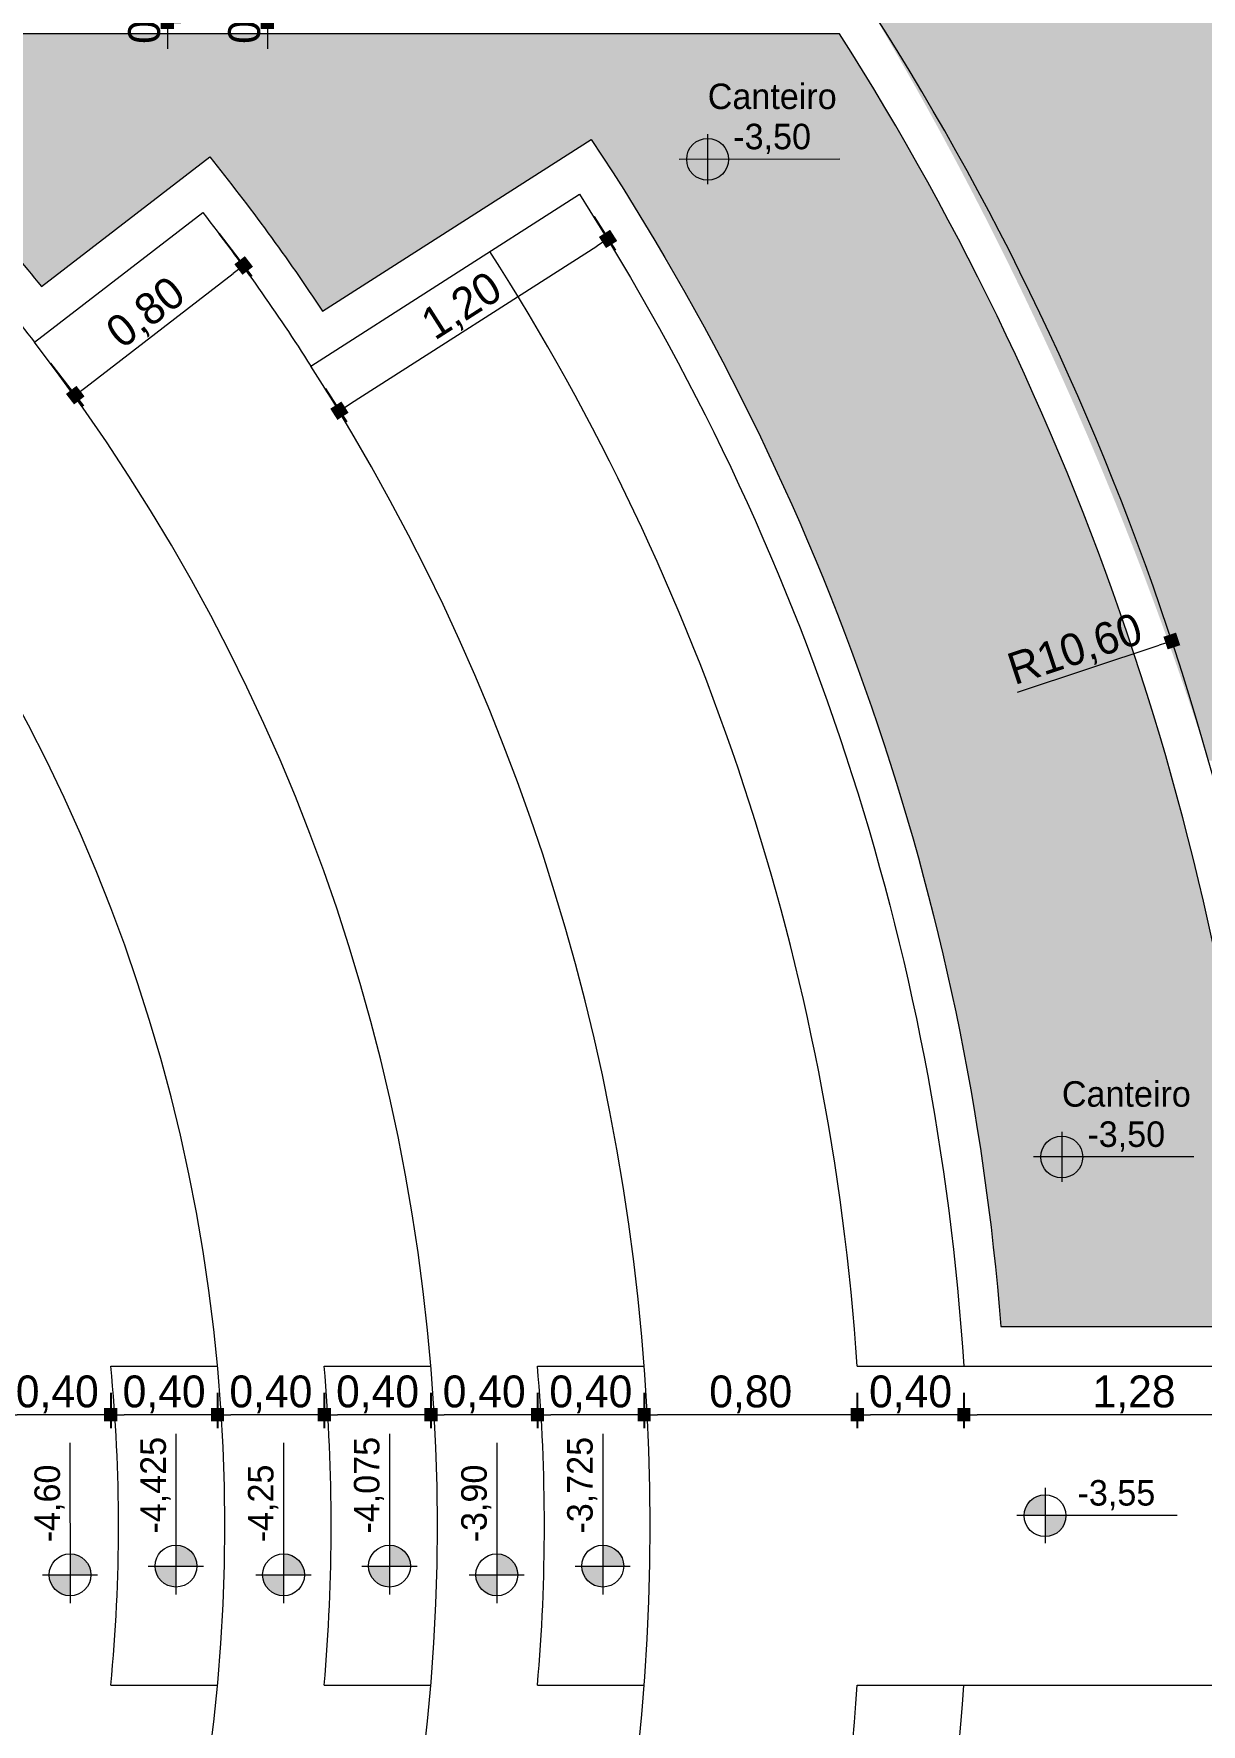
# Model space of a CAD drawing. Header units: millimetres. Extents: x 3006 to 6000, y 1661 to 3774.
# Drawn here: x 3767.09 to 3771.48, y 1871.82 to 1878.18 of the extents above; entities that cross this region are included whole.
import ezdxf

# ---------------------------------------------------------------- set-up
doc = ezdxf.new("R2010")
doc.units = ezdxf.units.MM
doc.header["$LTSCALE"] = 10
for name, color, linetype, lineweight in [('.10', 200, 'Continuous', 9), ('.20', 130, 'Continuous', 20), ('COTAS', 230, 'Continuous', 15), ('MARCAÇÕES', 230, 'Continuous', 15)]:
    doc.layers.add(name, color=color, linetype=linetype, lineweight=lineweight)
doc.layers.add('.20 hachura', color=185, linetype='Continuous')
doc.layers.add('Escrita', color=34, linetype='Continuous')
doc.styles.add('Texto Wilian', font='himalaya.ttf')
doc.dimstyles.new('Cota 1-75 Exter WMJ', dxfattribs={"dimtxt": 0.12, "dimasz": 0.05, "dimexe": 0.05, "dimexo": 0.1, "dimgap": 0.002, "dimtad": 1, "dimzin": 1, "dimtxsty": 'Texto Wilian', "dimblk": 'BOXFILLED', "dimcen": 2.5, "dimclrd": 230, "dimclre": 230, "dimclrt": 104, "dimazin": 0, "dimtfac": 1, "dimtix": 1, "dimtmove": 0, "dimatfit": 3, "dimfxl": 0.3, "dimfxlon": 1, "dimlwd": 20, "dimarcsym": 1})

# ---------------------------------------------------------------- blocks, each defined once
blk = doc.blocks.new('_BoxFilled')
at = {"color": 0, "linetype": 'ByBlock', "lineweight": -2}
blk.add_line((-0.5, 0), (-1, 0), dxfattribs=at)
at = {"color": 0, "linetype": 'ByBlock'}
blk.add_solid([(-0.5, 0.5), (0.5, 0.5), (-0.5, -0.5), (0.5, -0.5)], dxfattribs=at)
blk = doc.blocks.new('*D272')
at = {"layer": 'COTAS', "color": 230, "linetype": 'Continuous', "lineweight": 20, "transparency": 16777216}
for p, q in [((3767.589109083128, 1878.421601443405), (3767.589109083128, 1878.471601443405)), ((3767.589109083128, 1878.371601443405), (3767.589109083128, 1878.221601443405)), ((3767.589109083128, 1878.171601443405), (3767.589109083128, 1878.121601443405))]:
    blk.add_line(p, q, dxfattribs=at)
at = {"layer": 'COTAS', "color": 230, "lineweight": -2, "transparency": 16777216}
for p, q in [((3767.589109083128, 1878.371601443405), (3767.639109083128, 1878.371601443405)), ((3767.589109083128, 1878.221601443405), (3767.639109083128, 1878.221601443405))]:
    blk.add_line(p, q, dxfattribs=at)
at = {"layer": 'Defpoints', "color": 0, "transparency": 16777216}
for p in [(3767.589109083105, 1878.371601443405), (3767.589109083105, 1878.221601443405), (3767.589109083128, 1878.221601443405)]:
    blk.add_point(p, dxfattribs=at)
at = {"layer": 'COTAS', "color": 230, "lineweight": 20, "transparency": 16777216, "xscale": 0.05, "yscale": 0.05, "zscale": 0.05}
for p, rotation in [((3767.589109083128, 1878.371601443405), 270), ((3767.589109083128, 1878.221601443405), 90)]:
    blk.add_blockref('_BoxFilled', p, dxfattribs=dict(at, rotation=rotation))
at = {"layer": 'COTAS', "color": 104, "transparency": 16777216, "insert": (3767.512383571825, 1878.296601443403), "char_height": 0.12, "attachment_point": 5, "rotation": 90, "style": 'Texto Wilian'}
blk.add_mtext('0,15', dxfattribs=at)
blk = doc.blocks.new('*D275')
at = {"layer": 'COTAS', "color": 230, "linetype": 'Continuous', "lineweight": 20, "transparency": 16777216}
for p, q in [((3767.965573721298, 1878.421601443405), (3767.965573721298, 1878.471601443405)), ((3767.965573721298, 1878.371601443405), (3767.965573721298, 1878.221601443405)), ((3767.965573721298, 1878.171601443405), (3767.965573721298, 1878.121601443405))]:
    blk.add_line(p, q, dxfattribs=at)
at = {"layer": 'COTAS', "color": 230, "lineweight": -2, "transparency": 16777216}
for p, q in [((3768.265573721298, 1878.371601443405), (3767.915573721298, 1878.371601443405)), ((3768.265573721298, 1878.221601443405), (3767.915573721298, 1878.221601443405))]:
    blk.add_line(p, q, dxfattribs=at)
at = {"layer": 'Defpoints', "color": 0, "transparency": 16777216}
for p in [(3770.200553535674, 1878.371601443405), (3767.965573721298, 1878.221601443405), (3770.118643773015, 1878.221601443405)]:
    blk.add_point(p, dxfattribs=at)
at = {"layer": 'COTAS', "color": 230, "lineweight": 20, "transparency": 16777216, "xscale": 0.05, "yscale": 0.05, "zscale": 0.05}
for p, rotation in [((3767.965573721298, 1878.371601443405), 270), ((3767.965573721298, 1878.221601443405), 90)]:
    blk.add_blockref('_BoxFilled', p, dxfattribs=dict(at, rotation=rotation))
at = {"layer": 'COTAS', "color": 104, "transparency": 16777216, "insert": (3767.888848209995, 1878.296601443403), "char_height": 0.12, "attachment_point": 5, "rotation": 90, "style": 'Texto Wilian'}
blk.add_mtext('0,15', dxfattribs=at)
blk = doc.blocks.new('*D279')
at = {"layer": 'COTAS', "color": 230, "lineweight": -2, "transparency": 16777216}
for p, q in [((3773.780018505107, 1878.327951186036), (3774.130018505107, 1878.327951186036)), ((3773.780018505107, 1875.862951186036), (3774.130018505107, 1875.862951186036))]:
    blk.add_line(p, q, dxfattribs=at)
at = {"layer": 'COTAS', "color": 230, "linetype": 'Continuous', "lineweight": 20, "transparency": 16777216}
blk.add_line((3774.080018505107, 1875.912951186036), (3774.080018505107, 1878.277951186036), dxfattribs=at)
at = {"layer": 'Defpoints', "color": 0, "transparency": 16777216}
for p in [(3770.200553535674, 1878.327951186036), (3774.080018505107, 1878.327951186036), (3773.238347989842, 1875.862951186036)]:
    blk.add_point(p, dxfattribs=at)
at = {"layer": 'COTAS', "color": 230, "lineweight": 20, "transparency": 16777216, "xscale": 0.05, "yscale": 0.05, "zscale": 0.05}
for p, rotation in [((3774.080018505107, 1878.327951186036), 90), ((3774.080018505107, 1875.862951186036), 270)]:
    blk.add_blockref('_BoxFilled', p, dxfattribs=dict(at, rotation=rotation))
at = {"layer": 'COTAS', "color": 104, "transparency": 16777216, "insert": (3774.003292993804, 1877.095451186034), "char_height": 0.12, "attachment_point": 5, "rotation": 90, "style": 'Texto Wilian'}
blk.add_mtext('2,47', dxfattribs=at)
blk = doc.blocks.new('*D281')
at = {"layer": 'COTAS', "color": 230, "lineweight": -2, "transparency": 16777216}
for p, q in [((3774.0342552692, 1885.067951186024), (3774.384255269199, 1885.067951186024)), ((3774.0342552692, 1860.057951186044), (3774.384255269199, 1860.057951186044))]:
    blk.add_line(p, q, dxfattribs=at)
at = {"layer": 'COTAS', "color": 230, "linetype": 'Continuous', "lineweight": 20, "transparency": 16777216}
blk.add_line((3774.334255269199, 1885.017951186024), (3774.334255269199, 1860.107951186044), dxfattribs=at)
at = {"layer": 'Defpoints', "color": 0, "transparency": 16777216}
for p in [(3767.105342745584, 1885.067951186024), (3767.105342745584, 1860.057951186044), (3774.334255269199, 1860.057951186044)]:
    blk.add_point(p, dxfattribs=at)
at = {"layer": 'COTAS', "color": 230, "lineweight": 20, "transparency": 16777216, "xscale": 0.05, "yscale": 0.05, "zscale": 0.05}
for p, rotation in [((3774.334255269199, 1885.067951186024), 90), ((3774.334255269199, 1860.057951186044), 270)]:
    blk.add_blockref('_BoxFilled', p, dxfattribs=dict(at, rotation=rotation))
at = {"layer": 'COTAS', "color": 104, "transparency": 16777216, "insert": (3774.257529757896, 1872.562951186033), "char_height": 0.12, "attachment_point": 5, "rotation": 90, "style": 'Texto Wilian'}
blk.add_mtext('25,01', dxfattribs=at)
blk = doc.blocks.new('*D292')
at = {"layer": 'COTAS', "color": 230, "lineweight": -2, "transparency": 16777216}
for p, q in [((3770.200553535672, 1886.576848995226), (3770.200553535672, 1886.926848995226)), ((3771.88834798984, 1886.576848995226), (3771.88834798984, 1886.926848995226))]:
    blk.add_line(p, q, dxfattribs=at)
at = {"layer": 'COTAS', "color": 230, "linetype": 'Continuous', "lineweight": 20, "transparency": 16777216}
blk.add_line((3770.250553535672, 1886.876848995226), (3771.83834798984, 1886.876848995226), dxfattribs=at)
at = {"layer": 'Defpoints', "color": 0, "transparency": 16777216}
for p in [(3771.88834798984, 1886.876848995226), (3770.200553535672, 1879.392480152028), (3771.88834798984, 1874.22748015204)]:
    blk.add_point(p, dxfattribs=at)
at = {"layer": 'COTAS', "color": 230, "lineweight": 20, "transparency": 16777216, "xscale": 0.05, "yscale": 0.05, "zscale": 0.05, "rotation": 180}
blk.add_blockref('_BoxFilled', (3770.200553535672, 1886.876848995226), dxfattribs=at)
at = {"layer": 'COTAS', "color": 230, "lineweight": 20, "transparency": 16777216, "xscale": 0.05, "yscale": 0.05, "zscale": 0.05}
blk.add_blockref('_BoxFilled', (3771.88834798984, 1886.876848995226), dxfattribs=at)
at = {"layer": 'COTAS', "color": 104, "transparency": 16777216, "insert": (3771.044450762756, 1886.953574506528), "char_height": 0.12, "attachment_point": 5, "style": 'Texto Wilian'}
blk.add_mtext('1,69', dxfattribs=at)
blk = doc.blocks.new('*D303')
at = {"layer": 'COTAS', "color": 230, "lineweight": -2, "transparency": 16777216}
for p, q in [((3767.105342745583, 1886.913324313525), (3767.105342745583, 1887.263324313525)), ((3771.88834798984, 1886.913324313525), (3771.88834798984, 1887.263324313525))]:
    blk.add_line(p, q, dxfattribs=at)
at = {"layer": 'COTAS', "color": 230, "linetype": 'Continuous', "lineweight": 20, "transparency": 16777216}
blk.add_line((3767.155342745583, 1887.213324313525), (3771.83834798984, 1887.213324313525), dxfattribs=at)
at = {"layer": 'Defpoints', "color": 0, "transparency": 16777216}
for p in [(3771.88834798984, 1887.213324313525), (3767.105342745583, 1886.132480152018), (3771.88834798984, 1874.22748015204)]:
    blk.add_point(p, dxfattribs=at)
at = {"layer": 'COTAS', "color": 230, "lineweight": 20, "transparency": 16777216, "xscale": 0.05, "yscale": 0.05, "zscale": 0.05, "rotation": 180}
blk.add_blockref('_BoxFilled', (3767.105342745583, 1887.213324313525), dxfattribs=at)
at = {"layer": 'COTAS', "color": 230, "lineweight": 20, "transparency": 16777216, "xscale": 0.05, "yscale": 0.05, "zscale": 0.05}
blk.add_blockref('_BoxFilled', (3771.88834798984, 1887.213324313525), dxfattribs=at)
at = {"layer": 'COTAS', "color": 104, "transparency": 16777216, "insert": (3769.496845367711, 1887.290049824828), "char_height": 0.12, "attachment_point": 5, "style": 'Texto Wilian'}
blk.add_mtext('4,78', dxfattribs=at)
blk = doc.blocks.new('*D305')
at = {"layer": 'COTAS', "color": 230, "lineweight": -2, "transparency": 16777216}
for p, q in [((3717.996342745581, 1887.140377701598), (3717.996342745581, 1887.490377701598)), ((3773.23834798984, 1887.140377701598), (3773.23834798984, 1887.490377701598))]:
    blk.add_line(p, q, dxfattribs=at)
at = {"layer": 'COTAS', "color": 230, "linetype": 'Continuous', "lineweight": 20, "transparency": 16777216}
blk.add_line((3773.18834798984, 1887.440377701598), (3718.046342745581, 1887.440377701598), dxfattribs=at)
at = {"layer": 'Defpoints', "color": 0, "transparency": 16777216}
for p in [(3717.996342745581, 1887.440377701598), (3717.996342745581, 1876.92748015203), (3773.23834798984, 1876.927480152028)]:
    blk.add_point(p, dxfattribs=at)
at = {"layer": 'COTAS', "color": 230, "lineweight": 20, "transparency": 16777216, "xscale": 0.05, "yscale": 0.05, "zscale": 0.05, "rotation": 180}
blk.add_blockref('_BoxFilled', (3717.996342745581, 1887.440377701598), dxfattribs=at)
at = {"layer": 'COTAS', "color": 230, "lineweight": 20, "transparency": 16777216, "xscale": 0.05, "yscale": 0.05, "zscale": 0.05}
blk.add_blockref('_BoxFilled', (3773.23834798984, 1887.440377701598), dxfattribs=at)
at = {"layer": 'COTAS', "color": 104, "transparency": 16777216, "insert": (3745.61734536771, 1887.5171032129), "char_height": 0.12, "attachment_point": 5, "style": 'Texto Wilian'}
blk.add_mtext('55,24', dxfattribs=at)
blk = doc.blocks.new('*D307')
at = {"layer": 'COTAS', "color": 230, "lineweight": -2, "transparency": 16777216}
for p, q in [((3771.867066089809, 1873.280357241875), (3771.867066089809, 1872.930357241876)), ((3770.585967724537, 1873.062951186048), (3770.585967724537, 1872.930357241876))]:
    blk.add_line(p, q, dxfattribs=at)
at = {"layer": 'COTAS', "color": 230, "linetype": 'Continuous', "lineweight": 20, "transparency": 16777216}
blk.add_line((3771.817066089809, 1872.980357241875), (3770.635967724537, 1872.980357241875), dxfattribs=at)
at = {"layer": 'Defpoints', "color": 0, "transparency": 16777216}
for p in [(3771.867066089809, 1873.462951186035), (3770.585967724537, 1873.162951186048), (3770.585967724537, 1872.980357241875)]:
    blk.add_point(p, dxfattribs=at)
at = {"layer": 'COTAS', "color": 230, "lineweight": 20, "transparency": 16777216, "xscale": 0.05, "yscale": 0.05, "zscale": 0.05, "rotation": 180}
blk.add_blockref('_BoxFilled', (3770.585967724537, 1872.980357241875), dxfattribs=at)
at = {"layer": 'COTAS', "color": 230, "lineweight": 20, "transparency": 16777216, "xscale": 0.05, "yscale": 0.05, "zscale": 0.05}
blk.add_blockref('_BoxFilled', (3771.867066089809, 1872.980357241875), dxfattribs=at)
at = {"layer": 'COTAS', "color": 104, "transparency": 16777216, "insert": (3771.226516907172, 1873.057082753178), "char_height": 0.12, "attachment_point": 5, "style": 'Texto Wilian'}
blk.add_mtext('1,28', dxfattribs=at)
blk = doc.blocks.new('*D308')
at = {"layer": 'COTAS', "color": 230, "lineweight": -2, "transparency": 16777216}
for p, q in [((3770.185094994377, 1873.062951186021), (3770.185094994377, 1872.930357241862)), ((3770.585967724536, 1873.062951186035), (3770.585967724536, 1872.930357241862))]:
    blk.add_line(p, q, dxfattribs=at)
at = {"layer": 'COTAS', "color": 230, "linetype": 'Continuous', "lineweight": 20, "transparency": 16777216}
blk.add_line((3770.535967724536, 1872.980357241862), (3770.235094994377, 1872.980357241862), dxfattribs=at)
at = {"layer": 'Defpoints', "color": 0, "transparency": 16777216}
for p in [(3770.185094994377, 1873.162951186021), (3770.585967724536, 1873.162951186034), (3770.185094994377, 1872.980357241862)]:
    blk.add_point(p, dxfattribs=at)
at = {"layer": 'COTAS', "color": 230, "lineweight": 20, "transparency": 16777216, "xscale": 0.05, "yscale": 0.05, "zscale": 0.05, "rotation": 180}
blk.add_blockref('_BoxFilled', (3770.185094994377, 1872.980357241862), dxfattribs=at)
at = {"layer": 'COTAS', "color": 230, "lineweight": 20, "transparency": 16777216, "xscale": 0.05, "yscale": 0.05, "zscale": 0.05}
blk.add_blockref('_BoxFilled', (3770.585967724536, 1872.980357241862), dxfattribs=at)
at = {"layer": 'COTAS', "color": 104, "transparency": 16777216, "insert": (3770.385531359457, 1873.057082753165), "char_height": 0.12, "attachment_point": 5, "style": 'Texto Wilian'}
blk.add_mtext('0,40', dxfattribs=at)
blk = doc.blocks.new('*D309')
at = {"layer": 'COTAS', "color": 230, "lineweight": -2, "transparency": 16777216}
for p, q in [((3769.383089956283, 1873.062951186035), (3769.383089956283, 1872.930357241876)), ((3770.185094994377, 1873.062951186035), (3770.185094994377, 1872.930357241876))]:
    blk.add_line(p, q, dxfattribs=at)
at = {"layer": 'COTAS', "color": 230, "linetype": 'Continuous', "lineweight": 20, "transparency": 16777216}
blk.add_line((3770.135094994377, 1872.980357241876), (3769.433089956283, 1872.980357241876), dxfattribs=at)
at = {"layer": 'Defpoints', "color": 0, "transparency": 16777216}
for p in [(3769.383089956283, 1873.162951186034), (3770.185094994377, 1873.162951186034), (3769.383089956283, 1872.980357241876)]:
    blk.add_point(p, dxfattribs=at)
at = {"layer": 'COTAS', "color": 230, "lineweight": 20, "transparency": 16777216, "xscale": 0.05, "yscale": 0.05, "zscale": 0.05, "rotation": 180}
blk.add_blockref('_BoxFilled', (3769.383089956283, 1872.980357241876), dxfattribs=at)
at = {"layer": 'COTAS', "color": 230, "lineweight": 20, "transparency": 16777216, "xscale": 0.05, "yscale": 0.05, "zscale": 0.05}
blk.add_blockref('_BoxFilled', (3770.185094994377, 1872.980357241876), dxfattribs=at)
at = {"layer": 'COTAS', "color": 104, "transparency": 16777216, "insert": (3769.78409247533, 1873.057082753178), "char_height": 0.12, "attachment_point": 5, "style": 'Texto Wilian'}
blk.add_mtext('0,80', dxfattribs=at)
blk = doc.blocks.new('*D310')
at = {"layer": 'COTAS', "color": 230, "lineweight": -2, "transparency": 16777216}
for p, q in [((3768.981652817645, 1873.062951186035), (3768.981652817645, 1872.930357241876)), ((3769.383089956283, 1873.062951186035), (3769.383089956283, 1872.930357241876))]:
    blk.add_line(p, q, dxfattribs=at)
at = {"layer": 'COTAS', "color": 230, "linetype": 'Continuous', "lineweight": 20, "transparency": 16777216}
blk.add_line((3769.333089956283, 1872.980357241876), (3769.031652817645, 1872.980357241876), dxfattribs=at)
at = {"layer": 'Defpoints', "color": 0, "transparency": 16777216}
for p in [(3768.981652817645, 1873.162951186035), (3769.383089956283, 1873.162951186034), (3768.981652817645, 1872.980357241876)]:
    blk.add_point(p, dxfattribs=at)
at = {"layer": 'COTAS', "color": 230, "lineweight": 20, "transparency": 16777216, "xscale": 0.05, "yscale": 0.05, "zscale": 0.05, "rotation": 180}
blk.add_blockref('_BoxFilled', (3768.981652817645, 1872.980357241876), dxfattribs=at)
at = {"layer": 'COTAS', "color": 230, "lineweight": 20, "transparency": 16777216, "xscale": 0.05, "yscale": 0.05, "zscale": 0.05}
blk.add_blockref('_BoxFilled', (3769.383089956283, 1872.980357241876), dxfattribs=at)
at = {"layer": 'COTAS', "color": 104, "transparency": 16777216, "insert": (3769.182371386964, 1873.057082753178), "char_height": 0.12, "attachment_point": 5, "style": 'Texto Wilian'}
blk.add_mtext('0,40', dxfattribs=at)
blk = doc.blocks.new('*D311')
at = {"layer": 'COTAS', "color": 230, "lineweight": -2, "transparency": 16777216}
for p, q in [((3768.580643426653, 1873.062951186034), (3768.580643426653, 1872.930357241876)), ((3768.981652817645, 1873.062951186035), (3768.981652817645, 1872.930357241876))]:
    blk.add_line(p, q, dxfattribs=at)
at = {"layer": 'COTAS', "color": 230, "linetype": 'Continuous', "lineweight": 20, "transparency": 16777216}
blk.add_line((3768.931652817645, 1872.980357241875), (3768.630643426653, 1872.980357241875), dxfattribs=at)
at = {"layer": 'Defpoints', "color": 0, "transparency": 16777216}
for p in [(3768.580643426653, 1873.162951186034), (3768.981652817645, 1873.162951186035), (3768.580643426653, 1872.980357241875)]:
    blk.add_point(p, dxfattribs=at)
at = {"layer": 'COTAS', "color": 230, "lineweight": 20, "transparency": 16777216, "xscale": 0.05, "yscale": 0.05, "zscale": 0.05, "rotation": 180}
blk.add_blockref('_BoxFilled', (3768.580643426653, 1872.980357241875), dxfattribs=at)
at = {"layer": 'COTAS', "color": 230, "lineweight": 20, "transparency": 16777216, "xscale": 0.05, "yscale": 0.05, "zscale": 0.05}
blk.add_blockref('_BoxFilled', (3768.981652817645, 1872.980357241875), dxfattribs=at)
at = {"layer": 'COTAS', "color": 104, "transparency": 16777216, "insert": (3768.781148122149, 1873.057082753178), "char_height": 0.12, "attachment_point": 5, "style": 'Texto Wilian'}
blk.add_mtext('0,40', dxfattribs=at)
blk = doc.blocks.new('*D312')
at = {"layer": 'COTAS', "color": 230, "lineweight": -2, "transparency": 16777216}
for p, q in [((3768.179206288015, 1873.062951186036), (3768.179206288015, 1872.930357241876)), ((3768.580643426653, 1873.062951186035), (3768.580643426653, 1872.930357241876))]:
    blk.add_line(p, q, dxfattribs=at)
at = {"layer": 'COTAS', "color": 230, "linetype": 'Continuous', "lineweight": 20, "transparency": 16777216}
blk.add_line((3768.530643426653, 1872.980357241876), (3768.229206288015, 1872.980357241876), dxfattribs=at)
at = {"layer": 'Defpoints', "color": 0, "transparency": 16777216}
for p in [(3768.179206288015, 1873.162951186036), (3768.580643426653, 1873.162951186034), (3768.179206288015, 1872.980357241876)]:
    blk.add_point(p, dxfattribs=at)
at = {"layer": 'COTAS', "color": 230, "lineweight": 20, "transparency": 16777216, "xscale": 0.05, "yscale": 0.05, "zscale": 0.05, "rotation": 180}
blk.add_blockref('_BoxFilled', (3768.179206288015, 1872.980357241876), dxfattribs=at)
at = {"layer": 'COTAS', "color": 230, "lineweight": 20, "transparency": 16777216, "xscale": 0.05, "yscale": 0.05, "zscale": 0.05}
blk.add_blockref('_BoxFilled', (3768.580643426653, 1872.980357241876), dxfattribs=at)
at = {"layer": 'COTAS', "color": 104, "transparency": 16777216, "insert": (3768.379924857334, 1873.057082753178), "char_height": 0.12, "attachment_point": 5, "style": 'Texto Wilian'}
blk.add_mtext('0,40', dxfattribs=at)
blk = doc.blocks.new('*D313')
at = {"layer": 'COTAS', "color": 230, "lineweight": -2, "transparency": 16777216}
for p, q in [((3767.777591195695, 1873.062951186035), (3767.777591195695, 1872.930357241876)), ((3768.179206288015, 1873.062951186035), (3768.179206288015, 1872.930357241876))]:
    blk.add_line(p, q, dxfattribs=at)
at = {"layer": 'COTAS', "color": 230, "linetype": 'Continuous', "lineweight": 20, "transparency": 16777216}
blk.add_line((3768.129206288015, 1872.980357241875), (3767.827591195695, 1872.980357241875), dxfattribs=at)
at = {"layer": 'Defpoints', "color": 0, "transparency": 16777216}
for p in [(3767.777591195695, 1873.162951186035), (3768.179206288015, 1873.162951186035), (3767.777591195695, 1872.980357241875)]:
    blk.add_point(p, dxfattribs=at)
at = {"layer": 'COTAS', "color": 230, "lineweight": 20, "transparency": 16777216, "xscale": 0.05, "yscale": 0.05, "zscale": 0.05, "rotation": 180}
blk.add_blockref('_BoxFilled', (3767.777591195695, 1872.980357241875), dxfattribs=at)
at = {"layer": 'COTAS', "color": 230, "lineweight": 20, "transparency": 16777216, "xscale": 0.05, "yscale": 0.05, "zscale": 0.05}
blk.add_blockref('_BoxFilled', (3768.179206288015, 1872.980357241875), dxfattribs=at)
at = {"layer": 'COTAS', "color": 104, "transparency": 16777216, "insert": (3767.978398741855, 1873.057082753178), "char_height": 0.12, "attachment_point": 5, "style": 'Texto Wilian'}
blk.add_mtext('0,40', dxfattribs=at)
blk = doc.blocks.new('*D314')
at = {"layer": 'COTAS', "color": 230, "lineweight": -2, "transparency": 16777216}
for p, q in [((3767.375762829892, 1873.062951186035), (3767.375762829892, 1872.930357241876)), ((3767.777591195695, 1873.062951186035), (3767.777591195695, 1872.930357241876))]:
    blk.add_line(p, q, dxfattribs=at)
at = {"layer": 'COTAS', "color": 230, "linetype": 'Continuous', "lineweight": 20, "transparency": 16777216}
blk.add_line((3767.727591195695, 1872.980357241875), (3767.425762829892, 1872.980357241875), dxfattribs=at)
at = {"layer": 'Defpoints', "color": 0, "transparency": 16777216}
for p in [(3767.375762829892, 1873.162951186034), (3767.777591195695, 1873.162951186035), (3767.375762829892, 1872.980357241875)]:
    blk.add_point(p, dxfattribs=at)
at = {"layer": 'COTAS', "color": 230, "lineweight": 20, "transparency": 16777216, "xscale": 0.05, "yscale": 0.05, "zscale": 0.05, "rotation": 180}
blk.add_blockref('_BoxFilled', (3767.375762829892, 1872.980357241875), dxfattribs=at)
at = {"layer": 'COTAS', "color": 230, "lineweight": 20, "transparency": 16777216, "xscale": 0.05, "yscale": 0.05, "zscale": 0.05}
blk.add_blockref('_BoxFilled', (3767.777591195695, 1872.980357241875), dxfattribs=at)
at = {"layer": 'COTAS', "color": 104, "transparency": 16777216, "insert": (3767.576677012793, 1873.057082753178), "char_height": 0.12, "attachment_point": 5, "style": 'Texto Wilian'}
blk.add_mtext('0,40', dxfattribs=at)
blk = doc.blocks.new('*D315')
at = {"layer": 'COTAS', "color": 230, "lineweight": -2, "transparency": 16777216}
for p, q in [((3766.973675833889, 1873.062951186035), (3766.973675833889, 1872.930357241876)), ((3767.375762829892, 1873.062951186035), (3767.375762829892, 1872.930357241876))]:
    blk.add_line(p, q, dxfattribs=at)
at = {"layer": 'COTAS', "color": 230, "linetype": 'Continuous', "lineweight": 20, "transparency": 16777216}
blk.add_line((3767.325762829892, 1872.980357241875), (3767.023675833889, 1872.980357241875), dxfattribs=at)
at = {"layer": 'Defpoints', "color": 0, "transparency": 16777216}
for p in [(3766.973675833889, 1873.162951186035), (3767.375762829892, 1873.162951186034), (3766.973675833889, 1872.980357241875)]:
    blk.add_point(p, dxfattribs=at)
at = {"layer": 'COTAS', "color": 230, "lineweight": 20, "transparency": 16777216, "xscale": 0.05, "yscale": 0.05, "zscale": 0.05, "rotation": 180}
blk.add_blockref('_BoxFilled', (3766.973675833889, 1872.980357241875), dxfattribs=at)
at = {"layer": 'COTAS', "color": 230, "lineweight": 20, "transparency": 16777216, "xscale": 0.05, "yscale": 0.05, "zscale": 0.05}
blk.add_blockref('_BoxFilled', (3767.375762829892, 1872.980357241875), dxfattribs=at)
at = {"layer": 'COTAS', "color": 104, "transparency": 16777216, "insert": (3767.17471933189, 1873.057082753178), "char_height": 0.12, "attachment_point": 5, "style": 'Texto Wilian'}
blk.add_mtext('0,40', dxfattribs=at)
blk = doc.blocks.new('*D320')
at = {"layer": 'COTAS', "color": 230, "lineweight": -2, "transparency": 16777216}
for p, q in [((3769.193429140278, 1877.490231676317), (3769.274123714655, 1877.364086821376)), ((3768.182564741365, 1876.843584038875), (3768.263259315743, 1876.717439183933))]:
    blk.add_line(p, q, dxfattribs=at)
at = {"layer": 'COTAS', "color": 230, "linetype": 'Continuous', "lineweight": 20, "transparency": 16777216}
blk.add_line((3768.278435014137, 1876.786502185448), (3769.20506071314, 1877.37926251977), dxfattribs=at)
at = {"layer": 'Defpoints', "color": 0, "transparency": 16777216}
for p in [(3769.139541837158, 1877.574470376227), (3769.247180063095, 1877.40620617133), (3768.128677438245, 1876.927822738784)]:
    blk.add_point(p, dxfattribs=at)
at = {"layer": 'COTAS', "color": 230, "lineweight": 20, "transparency": 16777216, "xscale": 0.05, "yscale": 0.05, "zscale": 0.05}
for p, rotation in [((3769.247180063095, 1877.40620617133), 32.60695410552236), ((3768.236315664183, 1876.759558533888), 212.6069541055224)]:
    blk.add_blockref('_BoxFilled', p, dxfattribs=dict(at, rotation=rotation))
at = {"layer": 'COTAS', "color": 104, "transparency": 16777216, "insert": (3768.700402554792, 1877.147514925829), "char_height": 0.12, "attachment_point": 5, "rotation": 32.606954105522355, "style": 'Texto Wilian'}
blk.add_mtext('1,20', dxfattribs=at)
blk = doc.blocks.new('*D321')
at = {"layer": 'COTAS', "color": 230, "lineweight": -2, "transparency": 16777216}
for p, q in [((3767.783313099662, 1877.426684329595), (3767.906575734831, 1877.26666471607)), ((3767.149540633295, 1876.938491272623), (3767.272803268464, 1876.778471659099))]:
    blk.add_line(p, q, dxfattribs=at)
at = {"layer": 'COTAS', "color": 230, "linetype": 'Continuous', "lineweight": 20, "transparency": 16777216}
blk.add_line((3767.281901981551, 1876.848594504307), (3767.836452889622, 1877.275763429157), dxfattribs=at)
at = {"layer": 'Defpoints', "color": 0, "transparency": 16777216}
for p in [(3767.722288967541, 1877.505905887891), (3767.87606366877, 1877.306275495218), (3767.088516501174, 1877.017712830919)]:
    blk.add_point(p, dxfattribs=at)
at = {"layer": 'COTAS', "color": 230, "lineweight": 20, "transparency": 16777216, "xscale": 0.05, "yscale": 0.05, "zscale": 0.05}
for p, rotation in [((3767.87606366877, 1877.306275495218), 37.60695410541528), ((3767.242291202403, 1876.818082438246), 217.6069541054153)]:
    blk.add_blockref('_BoxFilled', p, dxfattribs=dict(at, rotation=rotation))
at = {"layer": 'COTAS', "color": 104, "transparency": 16777216, "insert": (3767.512356358199, 1877.122962112396), "char_height": 0.12, "attachment_point": 5, "rotation": 37.60695410541528, "style": 'Texto Wilian'}
blk.add_mtext('0,80', dxfattribs=at)
blk = doc.blocks.new('*D332')
at = {"layer": 'COTAS', "color": 230, "linetype": 'Continuous', "lineweight": 20, "transparency": 16777216}
blk.add_line((3770.534131832738, 1868.819237404765), (3771.081588757446, 1868.597158211674), dxfattribs=at)
at = {"layer": 'Defpoints', "color": 0, "transparency": 16777216}
for p in [(3761.305342745581, 1872.562951186035), (3771.127921676934, 1868.578362984308)]:
    blk.add_point(p, dxfattribs=at)
at = {"layer": 'COTAS', "color": 230, "lineweight": 20, "transparency": 16777216, "xscale": 0.05, "yscale": 0.05, "zscale": 0.05, "rotation": 337.9197695817825}
blk.add_blockref('_BoxFilled', (3771.127921676934, 1868.578362984308), dxfattribs=at)
at = {"layer": 'COTAS', "color": 104, "transparency": 16777216, "insert": (3770.800032267524, 1868.79417134857), "char_height": 0.12, "attachment_point": 5, "rotation": 337.91976958178253, "style": 'Texto Wilian'}
blk.add_mtext('R10,60', dxfattribs=at)
blk = doc.blocks.new('*D333')
at = {"layer": 'COTAS', "color": 230, "linetype": 'Continuous', "lineweight": 20, "transparency": 16777216}
blk.add_line((3770.788075596417, 1875.700635156877), (3771.321287093102, 1875.877066275683), dxfattribs=at)
at = {"layer": 'Defpoints', "color": 0, "transparency": 16777216}
for p in [(3771.368756023659, 1875.892772982269), (3761.305342745582, 1872.562951186047)]:
    blk.add_point(p, dxfattribs=at)
at = {"layer": 'COTAS', "color": 230, "lineweight": 20, "transparency": 16777216, "xscale": 0.05, "yscale": 0.05, "zscale": 0.05, "rotation": 18.30855003700211}
blk.add_blockref('_BoxFilled', (3771.368756023659, 1875.892772982269), dxfattribs=at)
at = {"layer": 'COTAS', "color": 104, "transparency": 16777216, "insert": (3771.006844777608, 1875.853838922346), "char_height": 0.12, "attachment_point": 5, "rotation": 18.308550037002114, "style": 'Texto Wilian'}
blk.add_mtext('R10,60', dxfattribs=at)

msp = doc.modelspace()

# ---------------------------------------------------------------- hatches: boundary and pattern name
at = {"layer": '.20 hachura'}
h = msp.add_hatch(dxfattribs=at)
h.set_pattern_fill('AR-HBONE', color=185, scale=0.001)
h.set_pattern_definition([(45, (0, 0), (0, 0.1436840979371065), [0.3048, -0.1016]), (135, (0.071842, 0.071842), (1.4210854715202e-17, 0.1436840979371065), [0.3048, -0.1016])])
edge = h.paths.add_edge_path()
edge.add_line((3773.08834798984, 1869.682951186035), (3771.506597570357, 1869.682951186035))
edge.add_arc((3758.222960725627, 1873.958350371406), 13.95471411448274, 329.12833338104593, 342.15899166237966, ccw=False)
edge.add_line((3770.200553535672, 1866.797951186047), (3770.200553535672, 1865.297951186044))
edge.add_line((3770.200553535672, 1865.297951186044), (3767.105342745583, 1865.297951186044))
edge.add_line((3767.105342745583, 1865.297951186044), (3767.105342745583, 1860.057951186043))
edge.add_line((3767.105342745583, 1860.057951186043), (3755.71034274558, 1860.057951186041))
edge.add_line((3755.71034274558, 1860.057951186041), (3755.71034274558, 1859.457951186041))
edge.add_line((3755.71034274558, 1859.457951186041), (3754.210342745581, 1859.457951186041))
edge.add_line((3754.210342745581, 1859.457951186041), (3754.210342745581, 1860.057951186041))
edge.add_line((3754.210342745581, 1860.057951186041), (3752.138342745581, 1860.057951186041))
edge.add_line((3752.138342745581, 1860.057951186041), (3752.138342745581, 1859.457951186041))
edge.add_line((3752.138342745581, 1859.457951186041), (3750.138342745582, 1859.457951186041))
edge.add_line((3750.138342745582, 1859.457951186041), (3750.138342745582, 1860.057951186041))
edge.add_line((3750.138342745582, 1860.057951186041), (3727.433342745581, 1860.057951186038))
edge.add_line((3727.433342745581, 1860.057951186038), (3727.443342745582, 1859.057951186043))
edge.add_line((3727.443342745582, 1859.057951186043), (3720.188342745581, 1859.057951186041))
edge.add_line((3720.188342745581, 1859.057951186041), (3720.188342745581, 1860.057951186041))
edge.add_line((3720.188342745581, 1860.057951186041), (3717.99634274558, 1860.057951186032))
edge.add_line((3717.99634274558, 1860.057951186032), (3717.99634274558, 1872.562951186041))
edge.add_line((3717.99634274558, 1872.562951186041), (3715.996342745579, 1872.538917742338))
edge.add_line((3715.996342745579, 1872.538917742338), (3715.996342745581, 1858.057951186032))
edge.add_line((3715.996342745581, 1858.057951186032), (3769.105342745583, 1858.057951186044))
edge.add_line((3769.105342745583, 1858.057951186044), (3769.105342745583, 1860.481138294476))
edge.add_arc((3761.305342745584, 1872.562951186036), 14.3808971467937, 302.8462252876685, 374.3372186899581)
edge.add_arc((3761.30534274558, 1872.562951186044), 14.38089714679534, 14.33721868992463, 57.15377471231828)
edge.add_line((3769.105342745583, 1884.644764077604), (3769.105342745583, 1887.067951186023))
edge.add_line((3769.105342745583, 1887.067951186023), (3715.99634274558, 1887.067951186034))
edge.add_line((3715.99634274558, 1887.067951186034), (3715.99634274558, 1872.539430410705))
edge.add_line((3715.99634274558, 1872.539430410705), (3717.99634274558, 1872.562951186041))
edge.add_line((3717.99634274558, 1872.562951186041), (3717.99634274558, 1885.067951186034))
edge.add_line((3717.99634274558, 1885.067951186034), (3720.188342745581, 1885.067951186041))
edge.add_line((3720.188342745581, 1885.067951186041), (3720.188342745581, 1886.067951186041))
edge.add_line((3720.188342745581, 1886.067951186041), (3728.638342745581, 1886.067951186041))
edge.add_line((3728.638342745581, 1886.067951186041), (3728.638342745581, 1885.067951186041))
edge.add_line((3728.638342745581, 1885.067951186041), (3750.138342745582, 1885.067951186041))
edge.add_line((3750.138342745582, 1885.067951186041), (3750.138342745582, 1885.667951186041))
edge.add_line((3750.138342745582, 1885.667951186041), (3752.138342745581, 1885.667951186041))
edge.add_line((3752.138342745581, 1885.667951186041), (3752.138342745581, 1885.067951186041))
edge.add_line((3752.138342745581, 1885.067951186041), (3754.210342745581, 1885.067951186041))
edge.add_line((3754.210342745581, 1885.067951186041), (3754.210342745581, 1885.667951186026))
edge.add_line((3754.210342745581, 1885.667951186026), (3755.71034274558, 1885.667951186025))
edge.add_line((3755.71034274558, 1885.667951186025), (3755.71034274558, 1885.067951186026))
edge.add_line((3755.71034274558, 1885.067951186026), (3767.105342745583, 1885.067951186023))
edge.add_line((3767.105342745583, 1885.067951186023), (3767.105342745583, 1879.827951186038))
edge.add_line((3767.105342745583, 1879.827951186038), (3770.200553535672, 1879.827951186038))
edge.add_line((3770.200553535672, 1879.827951186038), (3770.200553535672, 1878.327951186036))
edge.add_arc((3758.541900039388, 1871.311936329348), 13.60693447532075, 17.67373341109851, 31.03894154528598, ccw=False)
edge.add_line((3771.506597570357, 1875.442951186034), (3773.08834798984, 1875.442951186034))
edge.add_line((3773.08834798984, 1875.442951186034), (3773.08834798984, 1875.862951186035))
edge.add_line((3773.08834798984, 1875.862951186035), (3773.23834798984, 1875.862951186035))
edge.add_line((3773.23834798984, 1875.862951186035), (3773.23834798984, 1869.262951186035))
edge.add_line((3773.23834798984, 1869.262951186035), (3773.08834798984, 1869.262951186035))
edge.add_line((3773.08834798984, 1869.262951186035), (3773.08834798984, 1869.682951186035))
at = {"layer": '.20 hachura', "true_color": 0x0a7808}
h = msp.add_hatch(dxfattribs=at)
h.set_pattern_fill('CROSS', color=96, scale=0.01)
h.set_pattern_definition([(0, (34.848913877222, 0), (0.0635, 0.0635), [0.03175, -0.09525]), (90, (34.864788877222, -0.015875), (-0.0635, 0.0635), [0.03175, -0.09525])])
h.paths.add_polyline_path([(3770.118643773013, 1878.177951186035), (3763.290545033758, 1878.177951186035), (3763.255342745581, 1878.078384079303, -0.09387871308282698), (3765.137410008425, 1876.983105085296), (3765.676936257822, 1877.57410575997, -0.02182007762212876), (3766.097051923601, 1877.174027324357), (3766.685997617761, 1877.715722590495, -0.02182007762213022), (3767.114616220471, 1877.227159767784), (3767.748504723531, 1877.715442207476, -0.0218200776221827), (3768.173055728934, 1877.134276855729), (3769.184066027501, 1877.781017824846, -0.1270581240071416), (3770.725533826446, 1873.312951186048), (3771.728394122218, 1873.312951186048, 0.1244934365362427)])
at = {"layer": 'MARCAÇÕES'}
h = msp.add_hatch(color=256, dxfattribs=at)
h.paths.add_polyline_path([(3769.621879634023, 1877.784548548692, 0.4142135623727843), (3769.543099325325, 1877.705768240025), (3769.621879634023, 1877.705768240025)])
h.paths.add_polyline_path([(3769.700659942704, 1877.705768240023), (3769.621879634023, 1877.705768240025), (3769.621879634022, 1877.626987931328, 0.4142135623730062)])
h = msp.add_hatch(color=256, dxfattribs=at)
h.paths.add_polyline_path([(3770.954506624928, 1874.029407462326, 0.4142135623727843), (3770.875726316231, 1873.950627153659), (3770.954506624928, 1873.950627153659)])
h.paths.add_polyline_path([(3771.03328693361, 1873.950627153657), (3770.954506624928, 1873.950627153659), (3770.954506624927, 1873.871846844963, 0.4142135623730062)])
h = msp.add_hatch(color=256, dxfattribs=at)
h.paths.add_polyline_path([(3770.891622119494, 1872.679386583802, 0.4142135623727843), (3770.812841810796, 1872.600606275135), (3770.891622119494, 1872.600606275135)])
h.paths.add_polyline_path([(3770.970402428175, 1872.600606275133), (3770.891622119494, 1872.600606275135), (3770.891622119493, 1872.521825966439, 0.4142135623730062)])
h = msp.add_hatch(color=256, dxfattribs=at)
h.paths.add_polyline_path([(3767.542546775504, 1872.41072806627, 0.4142135623727843), (3767.621327084171, 1872.331947757572), (3767.621327084171, 1872.41072806627)])
h.paths.add_polyline_path([(3767.621327084173, 1872.489508374951), (3767.621327084171, 1872.41072806627), (3767.700107392867, 1872.410728066269, 0.4142135623730062)])
h = msp.add_hatch(color=256, dxfattribs=at)
h.paths.add_polyline_path([(3768.345990233627, 1872.41072806627, 0.4142135623727843), (3768.424770542294, 1872.331947757572), (3768.424770542294, 1872.41072806627)])
h.paths.add_polyline_path([(3768.424770542296, 1872.489508374952), (3768.424770542294, 1872.41072806627), (3768.50355085099, 1872.410728066269, 0.4142135623730062)])
h = msp.add_hatch(color=256, dxfattribs=at)
h.paths.add_polyline_path([(3769.148436763257, 1872.41072806627, 0.4142135623727843), (3769.227217071924, 1872.331947757572), (3769.227217071924, 1872.41072806627)])
h.paths.add_polyline_path([(3769.227217071926, 1872.489508374951), (3769.227217071924, 1872.41072806627), (3769.305997380621, 1872.410728066269, 0.4142135623730062)])
h = msp.add_hatch(color=256, dxfattribs=at)
h.paths.add_polyline_path([(3767.143900162842, 1872.377851353941, 0.4142135623727843), (3767.222680471509, 1872.299071045243), (3767.222680471509, 1872.377851353941)])
h.paths.add_polyline_path([(3767.222680471511, 1872.456631662623), (3767.222680471509, 1872.377851353941), (3767.301460780206, 1872.37785135394, 0.4142135623730062)])
h = msp.add_hatch(color=256, dxfattribs=at)
h.paths.add_polyline_path([(3767.947343620965, 1872.377851353941, 0.4142135623727843), (3768.026123929632, 1872.299071045244), (3768.026123929632, 1872.377851353941)])
h.paths.add_polyline_path([(3768.026123929634, 1872.456631662623), (3768.026123929632, 1872.377851353941), (3768.104904238329, 1872.377851353941, 0.4142135623730062)])
h = msp.add_hatch(color=256, dxfattribs=at)
h.paths.add_polyline_path([(3768.749790150595, 1872.377851353941, 0.4142135623727843), (3768.828570459263, 1872.299071045243), (3768.828570459263, 1872.377851353941)])
h.paths.add_polyline_path([(3768.828570459264, 1872.456631662623), (3768.828570459263, 1872.377851353941), (3768.907350767959, 1872.37785135394, 0.4142135623730062)])

# ---------------------------------------------------------------- linework, layer by layer
at = {"layer": '.10', "color": 200, "lineweight": 9}
for p, q in [((3767.375762829892, 1873.162951186034), (3767.777591195695, 1873.162951186035)), ((3768.179206288015, 1873.162951186035), (3768.580643426653, 1873.162951186034)), ((3768.981652817645, 1873.162951186035), (3769.383089956283, 1873.162951186034)), ((3770.185094994378, 1873.162951186034), (3770.585967724536, 1873.162951186034)), ((3767.375762829892, 1871.962951186035), (3767.777591195695, 1871.962951186035)), ((3768.179206288015, 1871.962951186035), (3768.580643426653, 1871.962951186035)), ((3768.981652817645, 1871.962951186035), (3769.383089956283, 1871.962951186035)), ((3770.185094994378, 1871.962951186035), (3770.585967724536, 1871.962951186035))]:
    msp.add_line(p, q, dxfattribs=at)
for centre, radius, start, end in [((3761.305342745581, 1872.562951186035), 8.900000000000107, 3.865568691918968, 32.60695410548979), ((3761.305342745581, 1872.562951186035), 7.300000000000106, 322.3930458944987, 37.60695410550132), ((3761.305342745581, 1872.562951186035), 6.500000000000107, 317.3930458945031, 42.6069541054969), ((3761.305342745581, 1872.562951186035), 8.100000000000106, 327.3930458945102, 32.60695410548979), ((3761.305342745581, 1872.562951186035), 6.100000000000106, 354.3552224476295, 5.644777552370436), ((3761.305342745581, 1872.562951186035), 6.900000000000106, 355.011458024438, 4.988541975562023), ((3762.107789275211, 1872.562951186035), 6.900000000000106, 355.011458024438, 4.988541975562023), ((3761.305342745581, 1872.562951186035), 8.900000000000107, 327.3930458945102, 356.134431308081)]:
    msp.add_arc(centre, radius, start, end, dxfattribs=at)
at = {"layer": '.20', "color": 130, "lineweight": 20}
for points in [[(3771.88834798984, 1873.162951186047, 0.1303318854546098), (3770.200553535672, 1878.327951186036), (3762.805342745581, 1878.327951186036), (3762.805342745582, 1876.805591873167), (3763.205342745583, 1877.936962723065, -0.1003501567789983), (3765.148355447874, 1876.772613092902), (3765.687725651704, 1877.363442834215, -0.02182007762211368), (3766.089439776818, 1876.963225676998), (3766.678251719125, 1877.504797922038, -0.02182007762213012), (3767.088516501174, 1877.017712830919), (3767.722288967541, 1877.505905887891, -0.0218200776222001), (3768.128677438245, 1876.927822738784), (3769.139541837158, 1877.574470376227, -0.1268076479064671), (3770.585967724537, 1873.162951186048), (3771.88834798984, 1873.162951186048)], [(3771.728394122218, 1873.312951186048, 0.1244934365362317), (3770.118643773013, 1878.177951186035), (3763.290545033758, 1878.177951186035), (3763.255342745581, 1878.078384079303, -0.09387871308282698), (3765.137410008425, 1876.983105085296), (3765.676936257822, 1877.57410575997, -0.02182007762212881), (3766.097051923601, 1877.174027324357), (3766.685997617761, 1877.715722590495, -0.02182007762213024), (3767.114616220471, 1877.227159767784), (3767.748504723531, 1877.715442207476, -0.02182007762218269), (3768.173055728934, 1877.134276855729), (3769.184066027501, 1877.781017824846, -0.1270581240071416), (3770.725533826446, 1873.312951186048), (3771.728394122218, 1873.312951186048)], [(3771.88834798984, 1871.962951186036, -0.1303318854546098), (3770.200553535672, 1866.797951186047), (3762.805342745581, 1866.797951186047), (3762.805342745582, 1868.320310498915), (3763.205342745583, 1867.188939649017, 0.1003501567789983), (3765.148355447874, 1868.35328927918), (3765.687725651704, 1867.762459537867, 0.02182007762211368), (3766.089439776818, 1868.162676695084), (3766.678251719125, 1867.621104450044, 0.02182007762213012), (3767.088516501174, 1868.108189541163), (3767.722288967541, 1867.619996484191, 0.0218200776222001), (3768.128677438245, 1868.198079633298), (3769.139541837158, 1867.551431995855, 0.1268076479064671), (3770.585967724537, 1871.962951186035), (3771.88834798984, 1871.962951186035)]]:
    msp.add_lwpolyline(points, format="xyb", dxfattribs=at)
at = {"layer": '.20 hachura', "color": 185}
for points in [[(3775.23834798984, 1876.124070056583, 0.1890267810296743), (3769.105342745583, 1884.644764077603, 0.03400443017298264)], [(3775.23834798984, 1876.124070056587, -0.3224660295725963), (3769.105342745583, 1860.481138294476, -0.02308414781816383)]]:
    msp.add_lwpolyline(points, format="xyb", dxfattribs=at)
at = {"layer": 'MARCAÇÕES'}
for p, q in [((3769.621879634023, 1877.800178623934), (3769.621879634022, 1877.611869237177)), ((3770.119160309364, 1877.706023930552), (3769.515141538325, 1877.70572773297)), ((3770.954506624928, 1874.045037537568), (3770.954506624927, 1873.856728150811)), ((3771.45178730027, 1873.950882844186), (3770.847768529231, 1873.950586646604)), ((3767.222424780983, 1872.875132029282), (3767.222720978564, 1872.271113258244)), ((3767.621071393644, 1872.908008741611), (3767.621367591226, 1872.303989970573)), ((3768.025868239106, 1872.875132029283), (3768.026164436687, 1872.271113258244)), ((3768.424514851768, 1872.908008741611), (3768.424811049349, 1872.303989970573)), ((3768.828314768736, 1872.875132029282), (3768.828610966318, 1872.271113258244)), ((3769.226961381398, 1872.908008741611), (3769.227257578979, 1872.303989970573)), ((3770.891622119494, 1872.704718198606), (3770.891622119493, 1872.497055855834)), ((3771.388902794835, 1872.600861965662), (3770.784884023797, 1872.60056576808)), ((3767.5172151607, 1872.41072806627), (3767.724877503472, 1872.410728066269)), ((3768.320658618823, 1872.41072806627), (3768.528320961595, 1872.410728066269)), ((3769.123105148454, 1872.41072806627), (3769.330767491226, 1872.410728066269)), ((3767.118568548039, 1872.377851353941), (3767.326230890811, 1872.37785135394)), ((3767.922012006162, 1872.377851353941), (3768.129674348934, 1872.377851353941)), ((3768.724458535792, 1872.377851353941), (3768.932120878564, 1872.37785135394))]:
    msp.add_line(p, q, dxfattribs=at)
for centre in [(3769.621879634023, 1877.705768240025), (3770.954506624928, 1873.95062715366), (3770.891622119494, 1872.600606275136), (3767.62132708417, 1872.41072806627), (3768.424770542293, 1872.41072806627), (3769.227217071923, 1872.41072806627), (3767.222680471508, 1872.377851353941), (3768.026123929631, 1872.377851353941), (3768.828570459262, 1872.377851353941)]:
    msp.add_circle(centre, 0.07878030868500403, dxfattribs=at)

# ---------------------------------------------------------------- texts
at = {"layer": 'Escrita', "char_height": 0.096, "width": 3.499882302435991, "attachment_point": 1, "style": 'Texto Wilian'}
for s, insert in [('{\\C34;Canteiro }', (3769.622359746815, 1877.99102139895)), ('{\\C34;-3,50}', (3769.718304433157, 1877.839702360958)), ('{\\C34;Canteiro }', (3770.95498673772, 1874.235880312584)), ('{\\C34;-3,50}', (3771.050931424063, 1874.084561274592)), ('{\\C34;-3,55}', (3771.013924105668, 1872.734540396068))]:
    msp.add_mtext(s, dxfattribs=dict(at, insert=insert))
at = {"layer": 'Escrita', "char_height": 0.096, "width": 3.499882302435991, "attachment_point": 1, "rotation": 90, "style": 'Texto Wilian'}
for s, insert in [('{\\C34;-4,425}', (3767.487392963238, 1872.533030052444)), ('{\\C34;-4,075}', (3768.290836421361, 1872.533030052444)), ('{\\C34;-3,725}', (3769.093282950991, 1872.533030052444)), ('{\\C34;-4,60}', (3767.088746350576, 1872.500153340115)), ('{\\C34;-4,25}', (3767.892189808699, 1872.500153340115)), ('{\\C34;-3,90}', (3768.694636338329, 1872.500153340115))]:
    msp.add_mtext(s, dxfattribs=dict(at, insert=insert))

# ---------------------------------------------------------------- dimensions: what is measured, and where the dimension line sits
at = {"layer": 'COTAS'}
dim = msp.add_linear_dim(base=(3717.996342745581, 1887.440377701598), p1=(3773.23834798984, 1876.927480152028), p2=(3717.996342745581, 1876.92748015203), dimstyle='Cota 1-75 Exter WMJ', dxfattribs=at)
dim.commit()
dim.dimension.update_dxf_attribs({"geometry": '*D305', "text_midpoint": (3745.61734536771, 1887.5171032129)})
for base, p1, p2, picture, middle in [((3771.88834798984, 1887.213324313525), (3767.105342745583, 1886.132480152018), (3771.88834798984, 1874.22748015204), '*D303', (3769.496845367711, 1887.290049824828)), ((3771.88834798984, 1886.876848995226), (3770.200553535672, 1879.392480152028), (3771.88834798984, 1874.22748015204), '*D292', (3771.044450762756, 1886.953574506528)), ((3770.585967724537, 1872.980357241875), (3771.867066089809, 1873.462951186035), (3770.585967724537, 1873.162951186048), '*D307', (3771.226516907172, 1873.057082753178)), ((3766.973675833889, 1872.980357241875), (3767.375762829892, 1873.162951186034), (3766.973675833889, 1873.162951186035), '*D315', (3767.17471933189, 1873.057082753178)), ((3767.375762829892, 1872.980357241875), (3767.777591195695, 1873.162951186035), (3767.375762829892, 1873.162951186034), '*D314', (3767.576677012793, 1873.057082753178)), ((3767.777591195695, 1872.980357241875), (3768.179206288015, 1873.162951186035), (3767.777591195695, 1873.162951186035), '*D313', (3767.978398741855, 1873.057082753178)), ((3768.179206288015, 1872.980357241876), (3768.580643426653, 1873.162951186034), (3768.179206288015, 1873.162951186036), '*D312', (3768.379924857334, 1873.057082753178)), ((3768.580643426653, 1872.980357241875), (3768.981652817645, 1873.162951186035), (3768.580643426653, 1873.162951186034), '*D311', (3768.781148122149, 1873.057082753178)), ((3768.981652817645, 1872.980357241876), (3769.383089956283, 1873.162951186034), (3768.981652817645, 1873.162951186035), '*D310', (3769.182371386964, 1873.057082753178)), ((3769.383089956283, 1872.980357241876), (3770.185094994377, 1873.162951186034), (3769.383089956283, 1873.162951186034), '*D309', (3769.78409247533, 1873.057082753178)), ((3770.185094994377, 1872.980357241862), (3770.585967724536, 1873.162951186034), (3770.185094994377, 1873.162951186021), '*D308', (3770.385531359457, 1873.057082753165))]:
    dim = msp.add_linear_dim(base=base, p1=p1, p2=p2, dimstyle='Cota 1-75 Exter WMJ', override={"dimtmove": 1}, dxfattribs=at)
    dim.commit()
    dim.dimension.update_dxf_attribs({"geometry": picture, "text_midpoint": middle})
for base, p1, p2, angle, picture, middle in [((3774.334255269199, 1860.057951186044), (3767.105342745583, 1885.067951186023), (3767.105342745583, 1860.057951186043), 90, '*D281', (3774.257529757896, 1872.562951186033)), ((3767.965573721298, 1878.221601443405), (3770.200553535672, 1878.371601443404), (3770.118643773013, 1878.221601443404), 270, '*D275', (3767.888848209995, 1878.296601443403))]:
    dim = msp.add_linear_dim(base=base, p1=p1, p2=p2, angle=angle, dimstyle='Cota 1-75 Exter WMJ', dxfattribs=at)
    dim.commit()
    dim.dimension.update_dxf_attribs({"geometry": picture, "text_midpoint": middle})
for base, p1, p2, angle, picture, middle in [((3767.589109083128, 1878.221601443405), (3767.589109083103, 1878.371601443404), (3767.589109083103, 1878.221601443404), 270, '*D272', (3767.512383571825, 1878.296601443403)), ((3774.080018505107, 1878.327951186036), (3773.23834798984, 1875.862951186035), (3770.200553535672, 1878.327951186035), 90, '*D279', (3774.003292993804, 1877.095451186034))]:
    dim = msp.add_linear_dim(base=base, p1=p1, p2=p2, angle=angle, dimstyle='Cota 1-75 Exter WMJ', override={"dimtmove": 1}, dxfattribs=at)
    dim.commit()
    dim.dimension.update_dxf_attribs({"geometry": picture, "text_midpoint": middle})
for p1, p2, distance, picture, middle in [((3768.128677438245, 1876.927822738784), (3769.139541837158, 1877.574470376227), -0.19974691570211087, '*D320', (3768.700402554792, 1877.147514925829)), ((3767.088516501174, 1877.017712830919), (3767.722288967541, 1877.505905887891), -0.251989984755036, '*D321', (3767.512356358199, 1877.122962112396))]:
    dim = msp.add_aligned_dim(p1=p1, p2=p2, distance=distance, dimstyle='Cota 1-75 Exter WMJ', dxfattribs=at)
    dim.commit()
    dim.dimension.update_dxf_attribs({"geometry": picture, "text_midpoint": middle})
for center, mpoint, picture, middle in [((3761.305342745582, 1872.562951186047), (3771.368756023659, 1875.892772982269), '*D333', (3771.030946879481, 1875.780997362986)), ((3761.305342745581, 1872.562951186035), (3771.127921676934, 1868.578362984308), '*D332', (3770.771190798929, 1868.723073009814))]:
    dim = msp.add_radius_dim(center=center, mpoint=mpoint, dimstyle='Cota 1-75 Exter WMJ', dxfattribs=at)
    dim.commit()
    dim.dimension.update_dxf_attribs({"geometry": picture, "text_midpoint": middle, "dimtype": 164})

doc.saveas('drawing.dxf')
